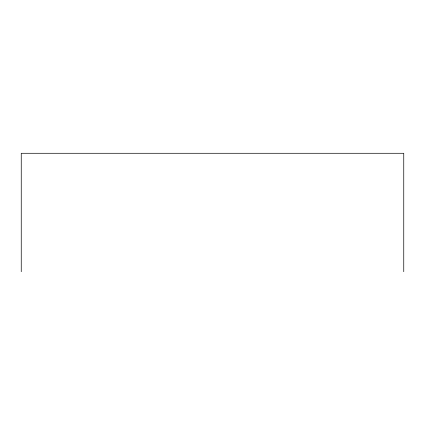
<?xml version="1.0" encoding="UTF-8"?>
<svg xmlns="http://www.w3.org/2000/svg" width="425" height="425" viewBox="0 0 425 425"><rect width="100%" height="100%" fill="white"/><g stroke="black" fill="none" stroke-linecap="round" stroke-linejoin="round"><path stroke-width="0.64" d="M403.75 271.713L403.75 153.287L21.25 153.287L21.25 271.713"/></g></svg>
